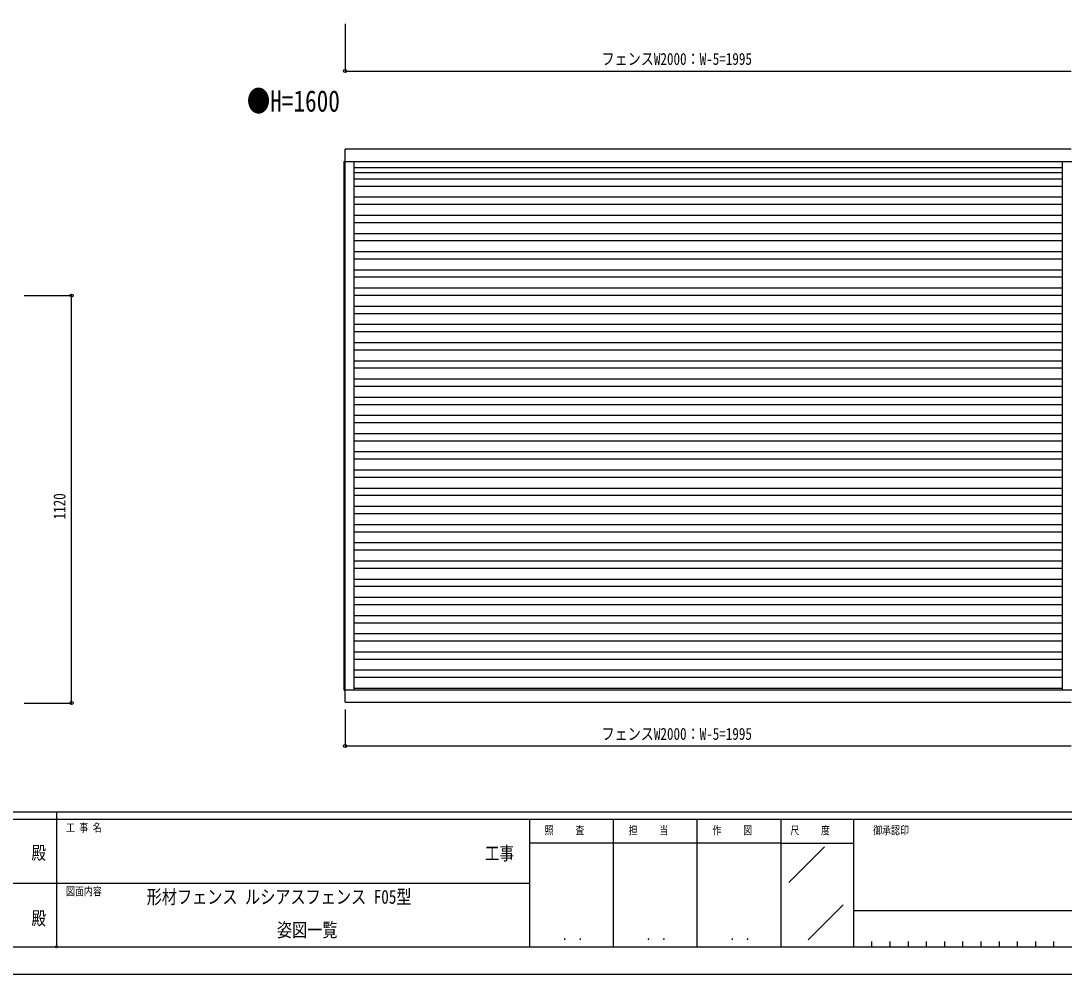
# Model space of a CAD drawing. Units: millimetres, scale not verified. Extents: x -4205 to 4205, y -2970 to 2970.
# Drawn here: x -103 to 2764, y -2970 to -350 of the extents above; entities that cross this region are included whole.
import ezdxf
from ezdxf.enums import TextEntityAlignment as Align

# ---------------------------------------------------------------- set-up
doc = ezdxf.new("R2010")
doc.units = ezdxf.units.MM
doc.header["$LTSCALE"] = 10
doc.header["$PDMODE"] = 32
doc.header["$PDSIZE"] = 5
for name, color, linetype in [('0-1_USER1', 3, 'Continuous'), ('0-2_YKK_A1', 4, 'Continuous'), ('0-3_YKK_D', 6, 'Continuous'), ('0-4_YKK_ZWAK', 7, 'Continuous')]:
    doc.layers.add(name, color=color, linetype=linetype)
doc.styles.add('ＭＳ ゴシック', font='')
doc.styles.get('ＭＳ ゴシック').set_extended_font_data('MS Gothic')

msp = doc.modelspace()

# ---------------------------------------------------------------- linework, layer by layer
at = {"layer": '0-2_YKK_A1'}
for p, q in [((2782.99, -703.02), (787.99, -703.02)), ((787.99, -737.02), (787.99, -703.02)), ((784.99, -737.02), (2785.99, -737.02)), ((784.99, -737.02), (784.99, -2189.02)), ((787.19, -737.02), (787.19, -2189.02)), ((812.19, -737.02), (812.19, -2189.02)), ((2758.79, -738.02), (812.19, -738.02)), ((2758.79, -737.02), (2758.79, -2189.02)), ((2758.79, -754.02), (812.19, -754.02)), ((2758.79, -768.02), (812.19, -768.02)), ((2758.79, -785.02), (812.19, -785.02)), ((2758.79, -805.02), (812.19, -805.02)), ((2758.79, -835.02), (812.19, -835.02)), ((2758.79, -855.02), (812.19, -855.02)), ((2758.79, -885.02), (812.19, -885.02)), ((2758.79, -905.02), (812.19, -905.02)), ((2758.79, -935.02), (812.19, -935.02)), ((2758.79, -955.02), (812.19, -955.02)), ((2758.79, -985.02), (812.19, -985.02)), ((2758.79, -1005.02), (812.19, -1005.02)), ((2758.79, -1035.02), (812.19, -1035.02)), ((2758.79, -1055.02), (812.19, -1055.02)), ((2758.79, -1085.02), (812.19, -1085.02)), ((2758.79, -1105.02), (812.19, -1105.02)), ((2758.79, -1135.02), (812.19, -1135.02)), ((2758.79, -1155.02), (812.19, -1155.02)), ((2758.79, -1185.02), (812.19, -1185.02)), ((2758.79, -1205.02), (812.19, -1205.02)), ((2758.79, -1235.02), (812.19, -1235.02)), ((2758.79, -1255.02), (812.19, -1255.02)), ((2758.79, -1285.02), (812.19, -1285.02)), ((2758.79, -1305.02), (812.19, -1305.02)), ((2758.79, -1335.02), (812.19, -1335.02)), ((2758.79, -1355.02), (812.19, -1355.02)), ((2758.79, -1385.02), (812.19, -1385.02)), ((2758.79, -1405.02), (812.19, -1405.02)), ((2758.79, -1435.02), (812.19, -1435.02)), ((2758.79, -1455.02), (812.19, -1455.02)), ((2758.79, -1485.02), (812.19, -1485.02)), ((2758.79, -1505.02), (812.19, -1505.02)), ((2758.79, -1535.02), (812.19, -1535.02)), ((2758.79, -1555.02), (812.19, -1555.02)), ((2758.79, -1585.02), (812.19, -1585.02)), ((2758.79, -1605.02), (812.19, -1605.02)), ((2758.79, -1635.02), (812.19, -1635.02)), ((2758.79, -1655.02), (812.19, -1655.02)), ((2758.79, -1685.02), (812.19, -1685.02)), ((2758.79, -1705.02), (812.19, -1705.02)), ((2758.79, -1735.02), (812.19, -1735.02)), ((2758.79, -1755.02), (812.19, -1755.02)), ((2758.79, -1785.02), (812.19, -1785.02)), ((2758.79, -1805.02), (812.19, -1805.02)), ((2758.79, -1835.02), (812.19, -1835.02)), ((2758.79, -1855.02), (812.19, -1855.02)), ((2758.79, -1885.02), (812.19, -1885.02)), ((2758.79, -1905.02), (812.19, -1905.02)), ((2758.79, -1935.02), (812.19, -1935.02)), ((2758.79, -1955.02), (812.19, -1955.02)), ((2758.79, -1985.02), (812.19, -1985.02)), ((2758.79, -2005.02), (812.19, -2005.02)), ((2758.79, -2035.02), (812.19, -2035.02)), ((2758.79, -2055.02), (812.19, -2055.02)), ((2758.79, -2085.02), (812.19, -2085.02)), ((2758.79, -2105.02), (812.19, -2105.02)), ((2758.79, -2135.02), (812.19, -2135.02)), ((2758.79, -2155.02), (812.19, -2155.02)), ((784.99, -2189.02), (2785.99, -2189.02)), ((787.99, -2223.02), (787.99, -2189.02)), ((2758.79, -2185.02), (812.19, -2185.02)), ((787.99, -2223.02), (2782.99, -2223.02))]:
    msp.add_line(p, q, dxfattribs=at)
at = {"layer": '0-3_YKK_D'}
for p, q in [((787.99, -358.06), (787.99, -489.06)), ((787.99, -488.06), (2782.99, -488.06)), ((-93.42, -1105.08), (37.58, -1105.08)), ((36.58, -2225.08), (36.58, -1105.08)), ((-93.42, -2225.08), (37.58, -2225.08)), ((787.99, -2243.02), (787.99, -2344.02)), ((787.99, -2343.02), (2782.99, -2343.02))]:
    msp.add_line(p, q, dxfattribs=at)
for centre in [(787.99, -488.06), (36.58, -1105.08), (36.58, -2225.08), (787.99, -2343.02)]:
    msp.add_circle(centre, 4.25, dxfattribs=at)
at = {"layer": '0-4_YKK_ZWAK'}
for p, q in [((3895.02, -2525), (-3904.98, -2525)), ((-4.98, -2545), (-1304.98, -2545)), ((-4.98, -2525), (-4.98, -2895)), ((1295.02, -2545), (-4.98, -2545)), ((1525.02, -2545), (1525.02, -2895)), ((1755.02, -2545), (1755.02, -2895)), ((1985.02, -2545), (1985.02, -2895)), ((2185.02, -2545), (1985.02, -2545)), ((3217.52, -2545), (2185.02, -2545)), ((2185.02, -2545), (2185.02, -2895)), ((1985.02, -2610), (1295.02, -2610)), ((1985.02, -2610), (2185.02, -2610)), ((2007.1, -2718.29), (2105.04, -2620.36)), ((-1297.48, -2720), (-4.98, -2720)), ((-4.98, -2720), (1295.02, -2720)), ((2060.67, -2875.99), (2156.89, -2779.77)), ((2185.02, -2795), (3217.52, -2795)), ((-1304.98, -2895), (-4.98, -2895)), ((-4.98, -2895), (1295.02, -2895)), ((1295.02, -2895), (1985.02, -2895)), ((1985.02, -2895), (2185.02, -2895)), ((2185.02, -2895), (3217.52, -2895)), ((2235.02, -2880), (2235.02, -2895)), ((2285.02, -2880), (2285.02, -2895)), ((2335.02, -2880), (2335.02, -2895)), ((2385.02, -2880), (2385.02, -2895)), ((2435.02, -2880), (2435.02, -2895)), ((2485.02, -2880), (2485.02, -2895)), ((2535.02, -2880), (2535.02, -2895)), ((2585.02, -2880), (2585.02, -2895)), ((2635.02, -2880), (2635.02, -2895)), ((2685.02, -2880), (2685.02, -2895)), ((2735.02, -2880), (2735.02, -2895))]:
    msp.add_line(p, q, dxfattribs=at)
msp.add_lwpolyline([(-4205, -2970), (4205, -2970), (4205, 2970), (-4205, 2970)], close=True, dxfattribs=at)
msp.add_lwpolyline([(1985.02, -2545), (1295.02, -2545), (1295.02, -2895)], dxfattribs=at)
msp.add_point((-4.98, -2895), dxfattribs=at)

# ---------------------------------------------------------------- texts
at = {"layer": '0-1_USER1', "style": 'ＭＳ ゴシック', "width": 0.8}
for s, height, p in [('●H=1600', 58.65, (518.32, -617.35)), ('形材フェンス ルシアスフェンス F05型', 38.12, (242.97, -2788)), ('姿図一覧', 38.12, (600.73, -2879))]:
    msp.add_text(s, height=height, dxfattribs=at).set_placement(p, align=Align.BOTTOM_LEFT)
at = {"layer": '0-3_YKK_D', "style": 'ＭＳ ゴシック', "width": 0.8}
for p in [(1492.69, -481.06), (1492.69, -2336.02)]:
    msp.add_text('フェンスW2000：W-5=1995', height=32.99, dxfattribs=at).set_placement(p, align=Align.BOTTOM_LEFT)
msp.add_text('1120', height=32.99, rotation=90, dxfattribs=at).set_placement((29.58, -1720.28), align=Align.BOTTOM_LEFT)
at = {"layer": '0-4_YKK_ZWAK', "style": 'ＭＳ ゴシック', "width": 0.8}
for s, height, p in [('工 事 名', 21.99, (21.27, -2585)), ('照     査', 21.99, (1336.42, -2592.5)), ('担     当', 21.99, (1567.22, -2592.5)), ('作     図', 21.99, (1797.22, -2592.5)), ('尺     度', 21.99, (2011.42, -2592.5)), ('御承認印', 21.99, (2239.14, -2592.5)), ('殿', 36.66, (-73.67, -2665.83)), ('工事', 36.66, (1172.33, -2667.46)), ('図面内容', 21.99, (21.27, -2760)), ('殿', 36.66, (-73.67, -2845.83)), ('． ．', 25.92, (1385, -2884.35)), ('． ．', 25.92, (1615, -2884.35)), ('． ．', 25.92, (1845, -2884.35))]:
    msp.add_text(s, height=height, dxfattribs=at).set_placement(p, align=Align.BOTTOM_LEFT)

doc.saveas('drawing.dxf')
